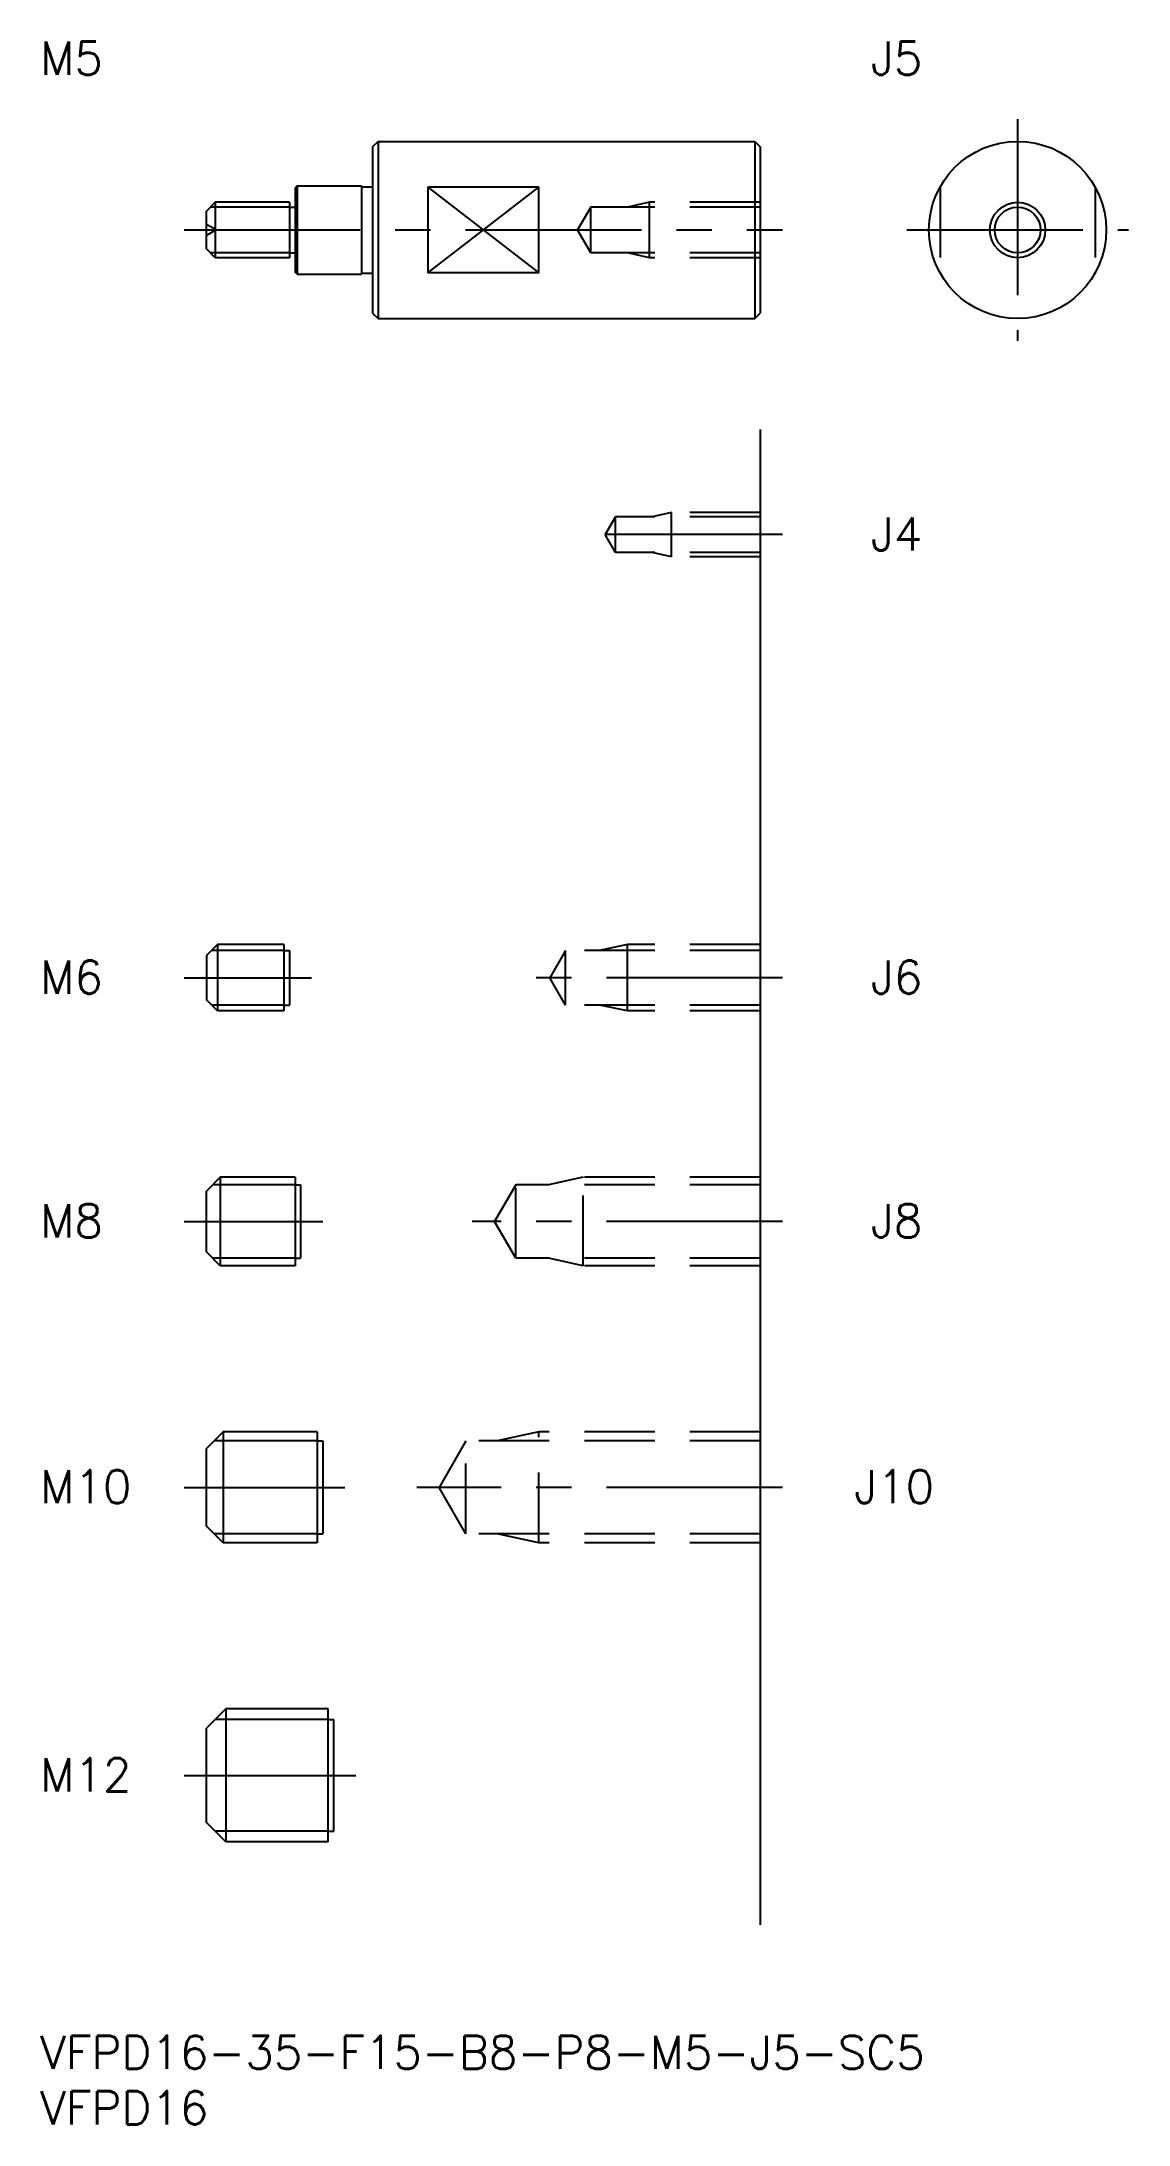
# Model space of a CAD drawing. Extents: x 0 to 98, y -8 to 180.
import ezdxf

# ---------------------------------------------------------------- set-up
doc = ezdxf.new("R2010")
doc.units = 0
doc.header["$LTSCALE"] = 0.5
doc.linetypes.add('CENTER', pattern=[50.8, 31.75, -6.35, 6.35, -6.35])
doc.linetypes.add('DASHED', pattern=[19.05, 12.7, -6.35])
for name, color, linetype in [('MSM_CENTER', 1, 'CENTER'), ('MSM_CONTINUOUS', 7, 'CONTINUOUS'), ('MSM_DASHED', 4, 'DASHED'), ('MSM_NARROW', 5, 'CONTINUOUS'), ('MSM_PART_NUMBER', 7, 'CONTINUOUS')]:
    doc.layers.add(name, color=color, linetype=linetype)
doc.styles.get("Standard").update_dxf_attribs({"font": 'txt.shx', "height": 1, "bigfont": 'bigfont.shx'})

# ---------------------------------------------------------------- blocks, each defined once
blk = doc.blocks.new('*U12')
at = {"layer": 'MSM_PART_NUMBER'}
blk.add_text('VFPD16-35-F15-B8-P8-M5-J5-SC5', height=3, dxfattribs=at).set_placement((0, -3))
blk = doc.blocks.new('*U13')
at = {"layer": 'MSM_PART_NUMBER'}
blk.add_text('VFPD16', height=3, dxfattribs=at).set_placement((0, -8))
blk = doc.blocks.new('*U14')
at = {"layer": 'MSM_PART_NUMBER'}
blk.add_text('M12', height=3, dxfattribs=at).set_placement((0, 22.06))
blk = doc.blocks.new('*U15')
at = {"layer": 'MSM_PART_NUMBER'}
blk.add_text('M10', height=3, dxfattribs=at).set_placement((0, 48.06))
blk = doc.blocks.new('*U16')
at = {"layer": 'MSM_PART_NUMBER'}
blk.add_text('M8', height=3, dxfattribs=at).set_placement((0, 72.06))
blk = doc.blocks.new('*U17')
at = {"layer": 'MSM_PART_NUMBER'}
blk.add_text('M6', height=3, dxfattribs=at).set_placement((0, 94.06))
blk = doc.blocks.new('*U18')
at = {"layer": 'MSM_PART_NUMBER'}
blk.add_text('J10', height=3, dxfattribs=at).set_placement((73.5, 48.06))
blk = doc.blocks.new('*U19')
at = {"layer": 'MSM_PART_NUMBER'}
blk.add_text('J8', height=3, dxfattribs=at).set_placement((75, 72.06))
blk = doc.blocks.new('*U20')
at = {"layer": 'MSM_PART_NUMBER'}
blk.add_text('J6', height=3, dxfattribs=at).set_placement((75, 94.06))
blk = doc.blocks.new('*U21')
at = {"layer": 'MSM_PART_NUMBER'}
blk.add_text('J4', height=3, dxfattribs=at).set_placement((75, 134.06))
blk = doc.blocks.new('*U22')
at = {"layer": 'MSM_PART_NUMBER'}
blk.add_text('M5', height=3, dxfattribs=at).set_placement((0, 177))
blk = doc.blocks.new('*U23')
at = {"layer": 'MSM_PART_NUMBER'}
blk.add_text('J5', height=3, rotation=360, dxfattribs=at).set_placement((74.999999, 177))

msp = doc.modelspace()

# ---------------------------------------------------------------- linework, layer by layer
at = {"layer": 'MSM_CENTER'}
for p, q in [((88.23, 173), (88.23, 153)), ((13, 163), (67, 163)), ((78.23, 163), (98.23, 163)), ((67, 135.5), (49, 135.5)), ((13, 95.5), (24.5, 95.5)), ((67, 95.5), (44, 95.5)), ((13, 73.5), (25.5, 73.5)), ((67, 73.5), (39, 73.5)), ((13, 49.5), (27.5, 49.5)), ((67, 49.5), (34, 49.5)), ((13, 23.5), (28.5, 23.5))]:
    msp.add_line(p, q, dxfattribs=at)
at = {"layer": 'MSM_CONTINUOUS'}
for p, q in [((30.5, 171), (30, 170.5)), ((30, 170.5), (30, 155.5)), ((30.5, 171), (64.5, 171)), ((30.5, 171), (30.5, 155)), ((64.5, 171), (64.5, 155)), ((64.5, 171), (65, 170.5)), ((65, 170.5), (65, 155.5)), ((15.8, 165.5), (15, 164.7)), ((22.5, 165.5), (15.8, 165.5)), ((15.8, 165.5), (15.8, 160.5)), ((22.5, 165.5), (22.5, 160.5)), ((23.2, 167), (23, 166.8)), ((23, 166.8), (23, 159.2)), ((23.2, 167), (23.2, 159)), ((23.2, 167), (29, 167)), ((29, 167), (29, 159)), ((29, 166.9), (30, 166.9)), ((45, 166.87), (35, 166.87)), ((35, 166.87), (35, 159.13)), ((45, 159.13), (45, 166.87)), ((15, 161.3), (15, 164.7)), ((22.5, 165.07), (23, 165.07)), ((15.8, 160.5), (15, 161.3)), ((22.5, 160.5), (15.8, 160.5)), ((22.5, 160.93), (23, 160.93)), ((23.2, 159), (23, 159.2)), ((23.2, 159), (29, 159)), ((29, 159.1), (30, 159.1)), ((45, 159.13), (35, 159.13)), ((30, 155.5), (30.5, 155)), ((30.5, 155), (64.5, 155)), ((64.5, 155), (65, 155.5)), ((65, 145), (65, 10)), ((16, 98.5), (15, 97.5)), ((22, 98.5), (16, 98.5)), ((16, 98.5), (16, 92.5)), ((22, 98.5), (22, 92.5)), ((22, 97.96), (22.5, 97.96)), ((22.5, 97.96), (22.5, 93.04)), ((15, 97.5), (15, 93.5)), ((16, 92.5), (15, 93.5)), ((22, 92.5), (16, 92.5)), ((22, 93.04), (22.5, 93.04)), ((16.25, 77.5), (15, 76.25)), ((23, 77.5), (16.25, 77.5)), ((16.25, 77.5), (16.25, 69.5)), ((23, 77.5), (23, 69.5)), ((15, 70.75), (15, 76.25)), ((23, 76.82), (23.5, 76.82)), ((23.5, 76.82), (23.5, 70.18)), ((16.25, 69.5), (15, 70.75)), ((23, 70.18), (23.5, 70.18)), ((23, 69.5), (16.25, 69.5)), ((16.5, 54.5), (15, 53)), ((15, 46), (15, 53)), ((25, 54.5), (16.5, 54.5)), ((16.5, 54.5), (16.5, 44.5)), ((25, 54.5), (25, 44.5)), ((25, 53.69), (25.5, 53.69)), ((25.5, 53.69), (25.5, 45.31)), ((16.5, 44.5), (15, 46)), ((25, 45.31), (25.5, 45.31)), ((25, 44.5), (16.5, 44.5)), ((16.75, 29.5), (15, 27.75)), ((26, 29.5), (16.75, 29.5)), ((16.75, 29.5), (16.75, 17.5)), ((26, 17.5), (26, 29.5)), ((26, 28.55), (26.5, 28.55)), ((26.5, 18.45), (26.5, 28.55)), ((15, 19.25), (15, 27.75)), ((16.75, 17.5), (15, 19.25)), ((26, 17.5), (16.75, 17.5)), ((26, 18.45), (26.5, 18.45))]:
    msp.add_line(p, q, dxfattribs=at)
for radius in [8, 2.07]:
    msp.add_circle((88.23, 163), radius, dxfattribs=at)
at = {"layer": 'MSM_DASHED'}
for p, q in [((55, 165.5), (53, 165.07)), ((65, 165.5), (55, 165.5)), ((55, 160.5), (55, 165.5)), ((81.23, 166.87), (81.23, 159.13)), ((95.23, 166.87), (95.23, 159.13)), ((49.69, 165.07), (48.5, 163)), ((65, 165.07), (49.69, 165.07)), ((49.69, 160.93), (49.69, 165.07)), ((15.87, 163), (15, 163.5)), ((15.87, 163), (15, 162.5)), ((49.69, 160.93), (48.5, 163)), ((65, 160.93), (49.69, 160.93)), ((55, 160.5), (53, 160.93)), ((65, 160.5), (55, 160.5)), ((57, 137.5), (55.25, 137.12)), ((65, 137.5), (57, 137.5)), ((57, 133.5), (57, 137.5)), ((51.94, 137.12), (51, 135.5)), ((51.94, 133.88), (51, 135.5)), ((65, 137.12), (51.94, 137.12)), ((51.94, 133.88), (51.94, 137.12)), ((65, 133.88), (51.94, 133.88)), ((57, 133.5), (55.25, 133.88)), ((65, 133.5), (57, 133.5)), ((47.42, 97.96), (46, 95.5)), ((65, 97.96), (47.42, 97.96)), ((47.42, 93.04), (47.42, 97.96)), ((53, 98.5), (50.5, 97.96)), ((65, 98.5), (53, 98.5)), ((53, 92.5), (53, 98.5)), ((47.42, 93.04), (46, 95.5)), ((65, 93.04), (47.42, 93.04)), ((53, 92.5), (50.5, 93.04)), ((65, 92.5), (53, 92.5)), ((49, 77.5), (45.87, 76.82)), ((49, 69.5), (49, 77.5)), ((65, 77.5), (49, 77.5)), ((42.92, 76.82), (41, 73.5)), ((42.92, 70.18), (42.92, 76.82)), ((65, 76.82), (42.92, 76.82)), ((42.92, 70.18), (41, 73.5)), ((65, 70.18), (42.92, 70.18)), ((49, 69.5), (45.87, 70.18)), ((65, 69.5), (49, 69.5)), ((38.42, 53.69), (36, 49.5)), ((38.42, 45.31), (38.42, 53.69)), ((65, 53.69), (38.42, 53.69)), ((45, 54.5), (41.25, 53.69)), ((45, 44.5), (45, 54.5)), ((65, 54.5), (45, 54.5)), ((38.42, 45.31), (36, 49.5)), ((65, 45.31), (38.42, 45.31)), ((45, 44.5), (41.25, 45.31)), ((65, 44.5), (45, 44.5))]:
    msp.add_line(p, q, dxfattribs=at)
at = {"layer": 'MSM_NARROW'}
for p, q in [((35, 166.87), (45, 159.13)), ((35, 159.13), (45, 166.87)), ((22.5, 165.07), (15.37, 165.07)), ((22.5, 160.93), (15.37, 160.93)), ((22, 97.96), (15.46, 97.96)), ((22, 93.04), (15.46, 93.04)), ((23, 76.82), (15.57, 76.82)), ((23, 70.18), (15.57, 70.18)), ((25, 53.69), (15.69, 53.69)), ((25, 45.31), (15.69, 45.31)), ((26, 28.55), (15.8, 28.55)), ((26, 18.45), (15.8, 18.45))]:
    msp.add_line(p, q, dxfattribs=at)
msp.add_circle((88.23, 163), 2.5, dxfattribs=at)

# ---------------------------------------------------------------- block references
at = {"layer": 'MSM_CONTINUOUS'}
for name in ['*U22', '*U23', '*U21', '*U17', '*U20', '*U16', '*U19', '*U15', '*U18', '*U14', '*U12', '*U13']:
    msp.add_blockref(name, (0, 0), dxfattribs=at)

doc.saveas('drawing.dxf')
